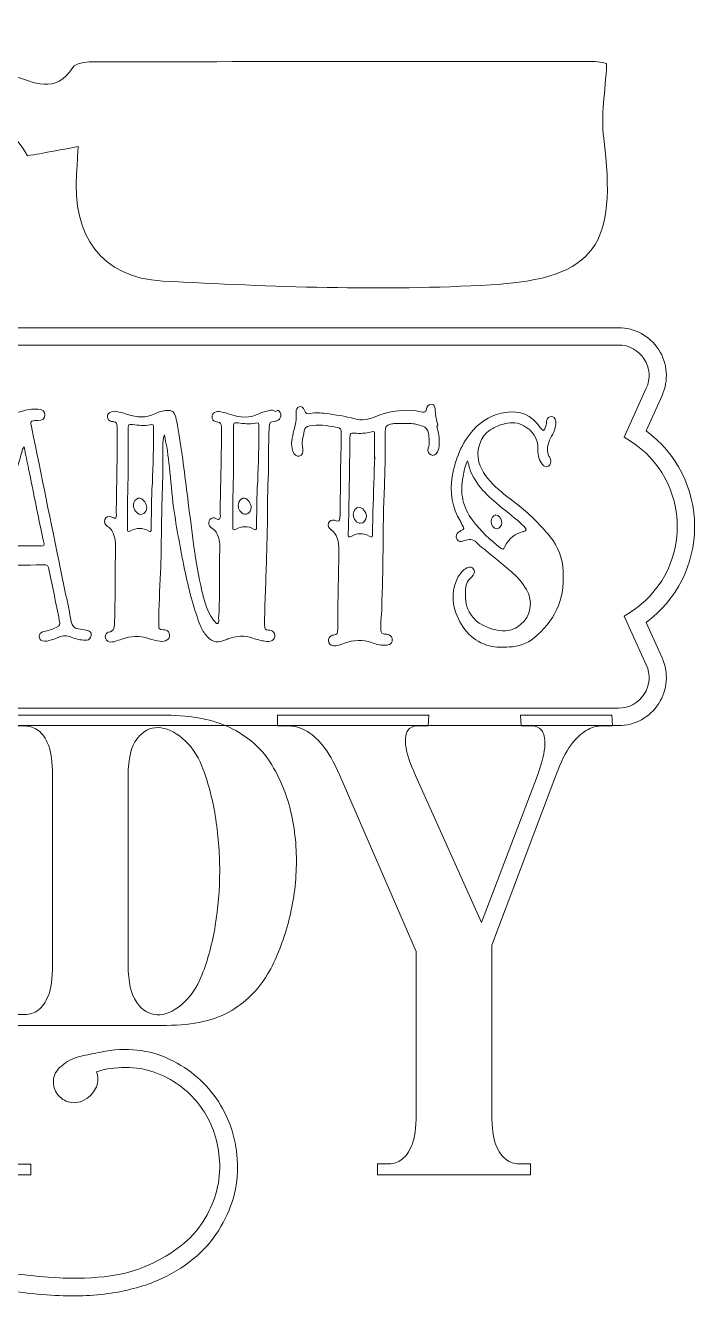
# Model space of a CAD drawing. Header units: inches. Extents: x 114 to 966, y -874 to -206.
# Drawn here: x 614 to 966, y -874 to -206 of the extents above; entities that cross this region are included whole.
import ezdxf

# ---------------------------------------------------------------- set-up
doc = ezdxf.new("R2010")
doc.units = ezdxf.units.IN
doc.header["$MEASUREMENT"] = 0
doc.layers.add('Layer 1', color=7, linetype='Continuous')

# ---------------------------------------------------------------- blocks, each defined once
blk = doc.blocks.new('block 4')
at = {"layer": 'Layer 1', "lineweight": 0}
for points, knots in [([(830.4, -416.81), (831.35, -419.8), (831.82, -422.96), (831.66, -426.13), (831.66, -427.54), (831.35, -428.94), (830.72, -430.17), (829.93, -431.76), (828.68, -432.29), (827.43, -431.76), (826.17, -431.23), (825.39, -429.82), (825.86, -428.24), (826.8, -425.6), (826.33, -422.96), (826.02, -420.32), (825.7, -418.39), (824.76, -417.16), (823.04, -416.63), (820.85, -415.93), (818.65, -415.22), (816.3, -415.22), (813.8, -415.22), (811.29, -415.22), (808.78, -415.22), (807.84, -415.22), (806.9, -415.4), (806.12, -415.57), (803.61, -416.28), (803.3, -416.81), (803.3, -419.62), (803.3, -423.31), (803.3, -427.01), (803.3, -430.7), (803.3, -441.61), (802.67, -452.52), (802.36, -463.42), (802.36, -464.3), (802.36, -465.18), (802.36, -466.06), (802.2, -478.55), (802.2, -491.04), (801.73, -503.53), (801.58, -508.63), (801.58, -513.91), (801.1, -519.01), (800.95, -520.59), (801.1, -522.18), (801.1, -523.76), (801.1, -525.17), (801.73, -525.87), (802.99, -525.87), (803.77, -525.87), (804.55, -525.87), (805.34, -526.22), (806.43, -526.75), (807.06, -527.63), (807.06, -528.86), (807.06, -530.09), (806.43, -530.8), (805.49, -531.32), (804.71, -531.67), (803.77, -531.67), (802.83, -531.67), (800.48, -531.67), (798.28, -530.97), (796.09, -530.27), (791.39, -528.51), (786.69, -528.86), (781.99, -530.62), (780.74, -531.15), (779.33, -531.5), (777.92, -531.85), (777.29, -532.03), (776.51, -532.03), (775.88, -531.85), (774.47, -531.67), (773.69, -530.62), (773.53, -529.39), (773.37, -528.16), (774, -527.1), (775.25, -526.57), (775.57, -526.4), (775.88, -526.4), (776.19, -526.4), (778.39, -525.69), (778.39, -525.69), (778.39, -522.88), (778.39, -517.43), (778.39, -511.97), (778.54, -506.52), (778.7, -498.25), (778.86, -489.98), (779.01, -481.72), (779.01, -479.61), (778.86, -477.49), (778.07, -475.38), (777.45, -473.62), (776.66, -472.04), (774.94, -470.99), (773.37, -470.11), (773.06, -468.87), (773.53, -467.64), (774, -466.24), (775.1, -465.71), (776.66, -466.06), (776.98, -466.06), (777.29, -466.24), (777.6, -466.41), (778.86, -466.94), (779.33, -466.24), (779.48, -465.01), (779.64, -463.95), (779.64, -462.89), (779.64, -461.84), (779.64, -457.44), (779.8, -453.04), (779.8, -448.65), (779.64, -439.5), (780.27, -430.35), (780.27, -421.2), (780.27, -417.68), (780.27, -417.68), (777.29, -417.16), (772.75, -416.28), (768.2, -415.57), (763.5, -416.45), (761.93, -416.81), (761.15, -417.51), (760.84, -419.09), (760.21, -422.26), (759.27, -425.25), (760.05, -428.59), (760.52, -430.53), (759.58, -431.93), (758.17, -432.29), (756.92, -432.64), (755.51, -431.76), (754.88, -430), (754.26, -428.06), (753.95, -426.13), (754.26, -424.19), (754.57, -422.43), (754.88, -420.68), (755.35, -418.92), (756.14, -415.93), (756.76, -412.94), (756.61, -409.77), (756.45, -407.83), (757.08, -406.78), (758.17, -406.43), (759.27, -406.08), (760.37, -406.6), (760.99, -408.36), (761.62, -410.12), (762.56, -410.3), (763.97, -409.94), (766.64, -409.42), (769.3, -409.59), (771.96, -409.94), (777.13, -410.65), (782.3, -411.35), (787.32, -412.76), (790.92, -413.82), (794.53, -413.11), (797.97, -411.7), (806.12, -408.36), (814.27, -407.31), (822.73, -409.24), (823.82, -409.42), (824.61, -409.24), (824.92, -407.83), (824.92, -407.48), (825.08, -407.13), (825.23, -406.78), (825.86, -405.55), (826.64, -404.84), (827.9, -405.2), (828.99, -405.37), (829.46, -406.25), (829.62, -407.48), (829.62, -407.83), (829.62, -408.19), (829.62, -408.54), (829.62, -411.18), (830.25, -413.64), (831.03, -416.1), (831.03, -416.1), (830.4, -416.81), (830.4, -416.81)], [0, 0, 0, 0, 1, 1, 1, 2, 2, 2, 3, 3, 3, 4, 4, 4, 5, 5, 5, 6, 6, 6, 7, 7, 7, 8, 8, 8, 9, 9, 9, 10, 10, 10, 11, 11, 11, 12, 12, 12, 13, 13, 13, 14, 14, 14, 15, 15, 15, 16, 16, 16, 17, 17, 17, 18, 18, 18, 19, 19, 19, 20, 20, 20, 21, 21, 21, 22, 22, 22, 23, 23, 23, 24, 24, 24, 25, 25, 25, 26, 26, 26, 27, 27, 27, 28, 28, 28, 29, 29, 29, 30, 30, 30, 31, 31, 31, 32, 32, 32, 33, 33, 33, 34, 34, 34, 35, 35, 35, 36, 36, 36, 37, 37, 37, 38, 38, 38, 39, 39, 39, 40, 40, 40, 41, 41, 41, 42, 42, 42, 43, 43, 43, 44, 44, 44, 45, 45, 45, 46, 46, 46, 47, 47, 47, 48, 48, 48, 49, 49, 49, 50, 50, 50, 51, 51, 51, 52, 52, 52, 53, 53, 53, 54, 54, 54, 55, 55, 55, 56, 56, 56, 57, 57, 57, 58, 58, 58, 59, 59, 59, 60, 60, 60, 61, 61, 61, 62, 62, 62, 63, 63, 63, 63]), ([(648.66, -524.82), (649.13, -525.69), (649.13, -526.57), (648.66, -527.45), (648.03, -528.69), (647.09, -529.21), (645.84, -529.04), (643.33, -528.86), (640.82, -528.51), (638.47, -527.45), (636.28, -526.4), (634.08, -526.4), (631.89, -527.45), (630.33, -528.16), (628.6, -528.86), (626.88, -529.21), (626.09, -529.39), (625.31, -529.56), (624.53, -529.56), (622.8, -529.56), (621.86, -528.69), (621.71, -527.28), (621.55, -525.87), (622.33, -524.64), (624.06, -524.46), (626.41, -524.11), (628.45, -523.23), (630.48, -522.35), (632.67, -521.3), (632.67, -521.12), (632.21, -518.48), (630.48, -509.86), (628.76, -501.24), (626.88, -492.62), (626.25, -489.46), (626.25, -489.46), (623.43, -489.46), (614.81, -489.63), (606.2, -489.46), (597.58, -489.98), (595.38, -490.16), (595.23, -490.34), (594.6, -492.62), (592.1, -501.42), (589.59, -510.21), (587.08, -519.01), (586.77, -519.89), (586.61, -520.77), (586.45, -521.65), (585.98, -523.41), (586.14, -523.58), (587.71, -523.94), (588.34, -524.11), (589.12, -524.29), (589.75, -524.64), (590.84, -525.17), (591.63, -526.22), (591.47, -527.63), (591.31, -529.04), (590.53, -529.92), (589.28, -530.09), (588.18, -530.27), (587.08, -530.09), (585.98, -529.74), (584.26, -529.21), (582.38, -528.86), (580.66, -528.16), (577.68, -526.92), (574.86, -527.1), (572.04, -528.33), (569.38, -529.39), (566.56, -530.09), (563.74, -530.44), (562.01, -530.62), (560.29, -530.27), (558.56, -529.92), (557.31, -529.74), (556.53, -528.51), (556.53, -527.28), (556.53, -526.05), (557.31, -524.99), (558.72, -524.82), (559.82, -524.64), (560.92, -524.64), (562.01, -524.64), (563.11, -524.64), (563.89, -524.11), (564.21, -522.88), (564.36, -522.53), (564.52, -522.18), (564.68, -521.82), (568.59, -508.63), (572.04, -495.26), (575.8, -482.07), (576.9, -478.02), (575.96, -474.68), (574.23, -471.34), (574.08, -470.99), (573.76, -470.63), (573.61, -470.28), (572.98, -468.87), (573.14, -467.64), (574.08, -466.76), (574.86, -465.88), (575.96, -465.88), (577.05, -466.76), (577.37, -467.12), (577.68, -467.47), (577.99, -467.82), (578.31, -468.17), (578.46, -468.7), (578.78, -469.23), (579.87, -468), (580.03, -466.94), (580.34, -465.88), (584.89, -449.52), (589.43, -433.17), (593.97, -416.81), (594.91, -413.46), (594.91, -413.46), (591.78, -413.29), (590.84, -413.29), (589.9, -413.29), (589.12, -413.11), (587.86, -412.76), (587.08, -411.53), (587.08, -410.3), (587.08, -409.07), (587.86, -408.01), (589.28, -407.83), (591.94, -407.66), (594.6, -407.66), (597.26, -408.19), (598.36, -408.36), (599.46, -408.54), (600.56, -408.89), (604.47, -410.47), (608.39, -410.12), (612.31, -408.89), (615.13, -408.01), (617.95, -407.48), (620.92, -407.66), (623.27, -407.83), (624.68, -408.89), (624.68, -410.65), (624.68, -412.58), (623.43, -413.64), (620.92, -413.64), (616.54, -413.64), (617.01, -413.99), (617.79, -417.86), (622.8, -442.49), (627.82, -467.12), (632.83, -491.74), (634.71, -500.89), (636.75, -510.04), (638.47, -519.19), (638.94, -521.65), (640.2, -522.7), (642.08, -523.06), (643.49, -523.41), (644.9, -523.58), (646.31, -523.76), (647.4, -523.94), (648.34, -524.29), (648.97, -525.34), (648.97, -525.34), (648.66, -524.82), (648.66, -524.82)], [0, 0, 0, 0, 1, 1, 1, 2, 2, 2, 3, 3, 3, 4, 4, 4, 5, 5, 5, 6, 6, 6, 7, 7, 7, 8, 8, 8, 9, 9, 9, 10, 10, 10, 11, 11, 11, 12, 12, 12, 13, 13, 13, 14, 14, 14, 15, 15, 15, 16, 16, 16, 17, 17, 17, 18, 18, 18, 19, 19, 19, 20, 20, 20, 21, 21, 21, 22, 22, 22, 23, 23, 23, 24, 24, 24, 25, 25, 25, 26, 26, 26, 27, 27, 27, 28, 28, 28, 29, 29, 29, 30, 30, 30, 31, 31, 31, 32, 32, 32, 33, 33, 33, 34, 34, 34, 35, 35, 35, 36, 36, 36, 37, 37, 37, 38, 38, 38, 39, 39, 39, 40, 40, 40, 41, 41, 41, 42, 42, 42, 43, 43, 43, 44, 44, 44, 45, 45, 45, 46, 46, 46, 47, 47, 47, 48, 48, 48, 49, 49, 49, 50, 50, 50, 51, 51, 51, 52, 52, 52, 53, 53, 53, 54, 54, 54, 55, 55, 55, 56, 56, 56, 56]), ([(746.89, -408.19), (747.99, -408.89), (748.62, -409.94), (748.46, -411.35), (748.3, -412.76), (747.52, -413.46), (746.42, -413.82), (746.11, -413.99), (745.8, -413.99), (745.48, -413.99), (742.51, -414.34), (742.51, -414.52), (742.35, -417.68), (741.88, -426.48), (742.35, -435.28), (741.88, -444.07), (741.41, -453.22), (741.57, -462.37), (741.41, -471.51), (741.1, -482.95), (740.78, -494.38), (740.31, -505.82), (740.16, -510.92), (740, -516.02), (740, -521.12), (740, -523.23), (740.16, -523.41), (742.04, -523.76), (742.51, -523.76), (742.98, -523.76), (743.45, -523.94), (744.54, -524.29), (745.17, -525.17), (745.33, -526.4), (745.48, -527.63), (745.01, -528.69), (743.92, -529.21), (742.82, -529.74), (741.57, -529.74), (740.31, -529.56), (738.12, -529.21), (735.93, -528.69), (733.89, -527.98), (729.5, -526.4), (725.12, -526.75), (720.73, -528.33), (719.94, -528.69), (719.16, -528.86), (718.38, -529.21), (714.62, -530.8), (711.64, -529.39), (709.13, -526.22), (707.88, -524.64), (706.78, -522.88), (706, -520.77), (702.55, -511.45), (700.05, -501.77), (698.01, -491.92), (695.82, -481.19), (693.78, -470.28), (692.21, -459.38), (691.27, -452.34), (690.8, -445.13), (690.02, -438.09), (689.39, -432.46), (688.61, -426.83), (687.36, -421.2), (686.73, -423.14), (686.57, -425.07), (686.57, -427.01), (686.89, -441.78), (685.95, -456.56), (685.79, -471.34), (685.79, -478.73), (685.63, -486.11), (685.32, -493.5), (685.01, -502.47), (684.38, -511.45), (684.38, -520.42), (684.38, -523.23), (684.38, -523.23), (686.89, -523.58), (687.36, -523.58), (687.83, -523.58), (688.29, -523.76), (689.23, -524.11), (689.86, -524.99), (690.02, -526.22), (690.17, -527.45), (689.7, -528.33), (688.76, -528.86), (687.67, -529.56), (686.42, -529.74), (685.16, -529.56), (683.12, -529.21), (681.09, -528.86), (679.05, -528.16), (674.35, -526.4), (669.65, -526.75), (664.95, -528.51), (663.85, -528.86), (662.76, -529.21), (661.66, -529.56), (660.56, -529.92), (659.47, -530.09), (658.37, -529.92), (657.27, -529.56), (656.49, -528.69), (656.33, -527.28), (656.33, -526.05), (656.96, -524.99), (657.9, -524.82), (661.35, -524.46), (661.03, -521.82), (661.19, -519.01), (661.66, -507.22), (661.5, -495.26), (661.66, -483.3), (661.66, -480.31), (662.13, -477.32), (661.03, -474.33), (660.25, -472.22), (659.47, -470.28), (657.43, -469.23), (656.02, -468.35), (655.71, -466.94), (656.18, -465.71), (656.65, -464.3), (657.9, -463.77), (659.47, -464.3), (659.94, -464.48), (660.41, -464.65), (660.88, -464.83), (661.19, -465.01), (661.5, -465.18), (661.82, -464.83), (662.29, -464.13), (662.13, -463.25), (662.13, -462.37), (662.13, -447.94), (662.76, -433.52), (662.6, -419.09), (662.6, -418.39), (662.6, -417.68), (662.6, -416.98), (662.44, -414.87), (662.29, -414.69), (660.41, -414.17), (660.09, -414.17), (659.78, -414.17), (659.47, -414.17), (658.37, -413.82), (657.59, -413.11), (657.43, -411.7), (657.43, -410.47), (658.21, -409.42), (659.62, -409.07), (660.72, -408.71), (661.82, -408.71), (662.91, -409.07), (664.64, -409.42), (666.36, -409.94), (668.08, -410.47), (672.94, -412.06), (677.64, -412.41), (682.34, -410.12), (684.38, -409.07), (686.57, -408.54), (688.76, -408.36), (691.43, -408.19), (692.52, -409.07), (693.31, -411.88), (694.09, -414.69), (694.41, -417.68), (694.88, -420.5), (697.07, -432.46), (698.32, -444.6), (699.89, -456.74), (701.93, -472.22), (703.49, -487.87), (707.1, -503.18), (708.19, -507.75), (709.45, -512.32), (711.8, -516.37), (712.27, -517.07), (712.74, -517.78), (713.21, -518.48), (713.83, -519.19), (714.3, -520.59), (715.4, -520.24), (716.34, -519.89), (715.87, -518.48), (715.87, -517.6), (716.5, -507.05), (716.18, -496.49), (716.34, -485.94), (716.34, -484.53), (716.34, -483.12), (716.5, -481.72), (716.81, -478.9), (716.18, -476.26), (715.24, -473.62), (714.62, -472.22), (713.83, -470.99), (712.42, -470.28), (712.11, -470.11), (711.95, -469.93), (711.8, -469.76), (710.7, -468.87), (710.39, -467.64), (710.86, -466.41), (711.33, -465.18), (712.42, -464.65), (713.68, -464.83), (714.62, -465.01), (715.56, -466.24), (716.34, -465.36), (717.12, -464.48), (716.65, -463.07), (716.65, -461.84), (716.81, -447.77), (717.44, -433.69), (717.28, -419.62), (717.28, -418.74), (717.28, -417.86), (717.28, -416.98), (717.28, -415.4), (716.81, -414.52), (715.4, -414.52), (714.93, -414.52), (714.46, -414.34), (713.99, -414.17), (713.05, -413.82), (712.42, -412.94), (712.42, -411.7), (712.42, -410.65), (712.89, -409.94), (713.68, -409.42), (714.77, -408.89), (715.87, -408.89), (716.97, -409.07), (718.69, -409.42), (720.41, -409.94), (722.14, -410.47), (727.15, -412.23), (732.16, -412.58), (737.02, -410.12), (738.75, -409.24), (740.63, -408.71), (742.51, -408.36), (743.6, -408.19), (744.7, -408.19), (745.8, -408.89), (745.8, -408.89), (746.89, -408.19), (746.89, -408.19)], [0, 0, 0, 0, 1, 1, 1, 2, 2, 2, 3, 3, 3, 4, 4, 4, 5, 5, 5, 6, 6, 6, 7, 7, 7, 8, 8, 8, 9, 9, 9, 10, 10, 10, 11, 11, 11, 12, 12, 12, 13, 13, 13, 14, 14, 14, 15, 15, 15, 16, 16, 16, 17, 17, 17, 18, 18, 18, 19, 19, 19, 20, 20, 20, 21, 21, 21, 22, 22, 22, 23, 23, 23, 24, 24, 24, 25, 25, 25, 26, 26, 26, 27, 27, 27, 28, 28, 28, 29, 29, 29, 30, 30, 30, 31, 31, 31, 32, 32, 32, 33, 33, 33, 34, 34, 34, 35, 35, 35, 36, 36, 36, 37, 37, 37, 38, 38, 38, 39, 39, 39, 40, 40, 40, 41, 41, 41, 42, 42, 42, 43, 43, 43, 44, 44, 44, 45, 45, 45, 46, 46, 46, 47, 47, 47, 48, 48, 48, 49, 49, 49, 50, 50, 50, 51, 51, 51, 52, 52, 52, 53, 53, 53, 54, 54, 54, 55, 55, 55, 56, 56, 56, 57, 57, 57, 58, 58, 58, 59, 59, 59, 60, 60, 60, 61, 61, 61, 62, 62, 62, 63, 63, 63, 64, 64, 64, 65, 65, 65, 66, 66, 66, 67, 67, 67, 68, 68, 68, 69, 69, 69, 70, 70, 70, 71, 71, 71, 72, 72, 72, 73, 73, 73, 74, 74, 74, 75, 75, 75, 76, 76, 76, 77, 77, 77, 78, 78, 78, 79, 79, 79, 80, 80, 80, 81, 81, 81, 82, 82, 82, 83, 83, 83, 84, 84, 84, 85, 85, 85, 85]), ([(896.68, -493.5), (897.62, -508.28), (891.82, -519.36), (881.48, -527.81), (877.72, -530.97), (873.17, -532.38), (868.47, -532.56), (865.03, -532.73), (861.58, -532.91), (858.13, -532.03), (849.52, -529.74), (843.72, -523.58), (840.43, -514.61), (838.08, -508.46), (838.55, -501.95), (841.52, -495.97), (842.62, -493.86), (844.19, -492.1), (846.22, -491.04), (847.79, -490.16), (849.2, -490.51), (849.83, -491.92), (850.46, -493.15), (850.14, -494.56), (848.73, -495.79), (846.22, -497.72), (845.44, -500.36), (845.44, -503.53), (845.28, -507.93), (845.75, -511.97), (848.26, -515.49), (849.67, -517.6), (851.4, -519.36), (853.43, -520.42), (857.51, -522.7), (861.74, -524.29), (866.44, -524.11), (869.41, -523.94), (872.08, -522.7), (874.43, -520.77), (879.76, -516.72), (881.17, -508.46), (877.56, -502.47), (875.37, -498.78), (872.55, -495.61), (869.41, -492.97), (865.03, -489.11), (860.48, -485.41), (855.94, -481.72), (854.53, -480.66), (853.12, -479.61), (852.02, -478.37), (850.14, -476.26), (848.1, -475.74), (845.75, -476.44), (844.97, -476.62), (844.19, -476.97), (843.4, -477.14), (842.15, -477.32), (841.06, -476.62), (840.74, -475.38), (840.27, -474.15), (840.74, -473.1), (841.68, -472.39), (842.15, -472.04), (842.78, -471.69), (843.25, -471.34), (844.97, -470.46), (844.97, -470.46), (843.87, -468.7), (843.56, -468), (843.09, -467.29), (842.78, -466.59), (838.55, -459.38), (837.14, -451.46), (838.55, -443.02), (840.12, -433.69), (843.56, -425.43), (849.52, -418.74), (854.22, -413.46), (860.01, -410.3), (866.59, -409.42), (873.8, -408.36), (880.23, -410.47), (884.77, -417.33), (885.24, -417.86), (885.55, -418.57), (886.49, -418.92), (887.43, -417.68), (887.9, -416.45), (888.06, -415.05), (888.06, -414.52), (888.06, -413.99), (888.22, -413.46), (888.53, -412.23), (889.31, -411.53), (890.57, -411.53), (891.66, -411.53), (892.6, -412.41), (892.92, -413.82), (893.07, -415.05), (892.92, -416.28), (892.6, -417.51), (892.13, -419.09), (891.51, -420.5), (890.72, -421.91), (889.94, -423.31), (889.31, -424.72), (888.84, -426.31), (888.37, -428.42), (888.37, -430.35), (889.31, -432.29), (889.63, -432.81), (889.94, -433.34), (890.1, -433.87), (890.57, -435.45), (890.1, -436.86), (889, -437.56), (887.9, -438.27), (886.8, -437.92), (886.02, -436.86), (884.14, -434.75), (883.36, -432.11), (883.51, -429.12), (883.83, -422.79), (880.54, -418.92), (876.15, -416.45), (873.17, -414.69), (869.73, -414.52), (866.44, -415.22), (863.62, -415.93), (860.95, -416.98), (858.45, -418.57), (853.43, -421.73), (850.77, -429.3), (852.49, -435.45), (854.06, -440.91), (857.35, -444.78), (861.11, -448.29), (865.03, -451.99), (869.41, -455.15), (873.64, -458.5), (879.6, -463.25), (885.08, -468.7), (889.94, -474.68), (894.17, -479.78), (896.36, -485.94), (896.83, -492.97), (896.83, -492.97), (896.68, -493.5), (896.68, -493.5)], [0, 0, 0, 0, 1, 1, 1, 2, 2, 2, 3, 3, 3, 4, 4, 4, 5, 5, 5, 6, 6, 6, 7, 7, 7, 8, 8, 8, 9, 9, 9, 10, 10, 10, 11, 11, 11, 12, 12, 12, 13, 13, 13, 14, 14, 14, 15, 15, 15, 16, 16, 16, 17, 17, 17, 18, 18, 18, 19, 19, 19, 20, 20, 20, 21, 21, 21, 22, 22, 22, 23, 23, 23, 24, 24, 24, 25, 25, 25, 26, 26, 26, 27, 27, 27, 28, 28, 28, 29, 29, 29, 30, 30, 30, 31, 31, 31, 32, 32, 32, 33, 33, 33, 34, 34, 34, 35, 35, 35, 36, 36, 36, 37, 37, 37, 38, 38, 38, 39, 39, 39, 40, 40, 40, 41, 41, 41, 42, 42, 42, 43, 43, 43, 44, 44, 44, 45, 45, 45, 46, 46, 46, 47, 47, 47, 48, 48, 48, 49, 49, 49, 50, 50, 50, 50]), ([(681.09, -446.71), (681.4, -437.04), (681.71, -427.36), (681.71, -417.68), (681.71, -415.75), (681.56, -415.57), (679.83, -415.93), (676.7, -416.63), (673.72, -416.1), (670.75, -415.75), (670.43, -415.75), (670.12, -415.75), (669.81, -415.75), (668.87, -415.57), (668.4, -416.1), (668.4, -417.16), (668.4, -417.68), (668.4, -418.21), (668.4, -418.74), (668.4, -432.46), (668.4, -446.18), (667.93, -458.85), (667.93, -463.25), (667.93, -466.76), (667.93, -470.28), (667.93, -471.87), (668.24, -472.22), (669.34, -471.69), (672.63, -469.93), (675.92, -469.76), (679.21, -471.69), (679.99, -472.22), (680.46, -471.87), (680.46, -470.81), (680.46, -469.93), (680.46, -469.05), (680.46, -468.17), (680.62, -461.31), (680.62, -454.45), (680.93, -447.59), (680.93, -447.59), (681.09, -446.71), (681.09, -446.71)], [0, 0, 0, 0, 1, 1, 1, 2, 2, 2, 3, 3, 3, 4, 4, 4, 5, 5, 5, 6, 6, 6, 7, 7, 7, 8, 8, 8, 9, 9, 9, 10, 10, 10, 11, 11, 11, 12, 12, 12, 13, 13, 13, 14, 14, 14, 14]), ([(736.4, -445.83), (736.71, -436.16), (737.02, -426.48), (737.02, -416.81), (737.02, -414.87), (736.87, -414.69), (735.14, -415.05), (732.01, -415.75), (729.03, -415.22), (726.06, -414.87), (725.74, -414.87), (725.43, -414.87), (725.12, -414.87), (724.18, -414.69), (723.71, -415.22), (723.71, -416.28), (723.71, -416.81), (723.71, -417.33), (723.71, -417.86), (723.71, -431.58), (723.71, -445.3), (723.23, -457.97), (723.23, -462.37), (723.23, -465.88), (723.23, -469.4), (723.23, -470.99), (723.55, -471.34), (724.65, -470.81), (727.94, -469.05), (731.22, -468.87), (734.52, -470.81), (735.3, -471.34), (735.77, -470.99), (735.77, -469.93), (735.77, -469.05), (735.77, -468.17), (735.77, -467.29), (735.93, -460.43), (735.93, -453.57), (736.24, -446.71), (736.24, -446.71), (736.4, -445.83), (736.4, -445.83)], [0, 0, 0, 0, 1, 1, 1, 2, 2, 2, 3, 3, 3, 4, 4, 4, 5, 5, 5, 6, 6, 6, 7, 7, 7, 8, 8, 8, 9, 9, 9, 10, 10, 10, 11, 11, 11, 12, 12, 12, 13, 13, 13, 14, 14, 14, 14]), ([(797.66, -433.52), (797.66, -428.59), (797.66, -424.9), (797.66, -421.2), (797.66, -419.44), (797.66, -419.27), (796.09, -419.62), (793.12, -420.5), (790.14, -420.5), (787, -420.32), (784.81, -420.15), (784.81, -420.15), (784.81, -422.79), (784.65, -433.34), (784.5, -443.9), (784.34, -454.45), (784.18, -460.61), (784.18, -466.76), (783.87, -472.92), (783.71, -475.03), (784.03, -475.21), (785.75, -474.33), (788.73, -472.75), (791.7, -472.57), (794.84, -474.33), (796.56, -475.21), (796.72, -475.03), (796.72, -472.75), (796.72, -469.05), (796.72, -465.36), (796.87, -461.66), (797.19, -451.64), (797.5, -441.61), (797.81, -432.81), (797.81, -432.81), (797.66, -433.52), (797.66, -433.52)], [0, 0, 0, 0, 1, 1, 1, 2, 2, 2, 3, 3, 3, 4, 4, 4, 5, 5, 5, 6, 6, 6, 7, 7, 7, 8, 8, 8, 9, 9, 9, 10, 10, 10, 11, 11, 11, 12, 12, 12, 12]), ([(622.49, -479.61), (624.21, -479.61), (624.37, -479.25), (624.06, -477.49), (623.9, -476.97), (623.74, -476.44), (623.59, -475.91), (621.08, -463.6), (618.57, -451.28), (616.07, -438.97), (615.28, -435.28), (614.5, -431.58), (613.72, -427.54), (612.78, -428.24), (612.78, -429.12), (612.62, -429.82), (609.33, -441.08), (606.04, -452.34), (602.75, -463.6), (601.5, -468), (600.24, -472.39), (598.99, -476.97), (598.36, -479.08), (598.52, -479.43), (600.4, -479.43), (607.76, -479.43), (615.13, -479.43), (622.49, -479.43), (622.49, -479.43), (622.49, -479.61), (622.49, -479.61)], [0, 0, 0, 0, 1, 1, 1, 2, 2, 2, 3, 3, 3, 4, 4, 4, 5, 5, 5, 6, 6, 6, 7, 7, 7, 8, 8, 8, 9, 9, 9, 10, 10, 10, 10]), ([(875.68, -472.04), (876.31, -471.87), (877.09, -471.87), (877.4, -470.81), (876.62, -469.58), (875.52, -468.7), (874.43, -467.64), (870.35, -463.77), (865.81, -460.61), (861.58, -456.91), (854.84, -451.28), (848.73, -445.13), (846.54, -434.75), (844.97, -437.74), (844.66, -440.38), (844.19, -443.02), (842.31, -451.64), (844.19, -459.38), (849.2, -466.06), (853.28, -471.69), (858.45, -476.26), (863.77, -480.49), (865.18, -481.54), (865.34, -481.54), (866.12, -479.78), (868.32, -475.38), (871.76, -473.1), (875.84, -471.87), (875.84, -471.87), (875.68, -472.04), (875.68, -472.04)], [0, 0, 0, 0, 1, 1, 1, 2, 2, 2, 3, 3, 3, 4, 4, 4, 5, 5, 5, 6, 6, 6, 7, 7, 7, 8, 8, 8, 9, 9, 9, 10, 10, 10, 10]), ([(674.98, -454.63), (676.54, -454.98), (678.11, -457.44), (678.11, -459.38), (678.11, -460.78), (677.48, -461.84), (676.54, -462.54), (675.45, -463.25), (674.35, -463.07), (673.25, -462.37), (671.53, -461.13), (670.75, -458.85), (671.37, -456.74), (671.84, -455.15), (673.25, -454.1), (674.51, -454.45), (674.51, -454.45), (674.98, -454.63), (674.98, -454.63)], [0, 0, 0, 0, 1, 1, 1, 2, 2, 2, 3, 3, 3, 4, 4, 4, 5, 5, 5, 6, 6, 6, 6]), ([(732.95, -459.38), (732.95, -460.78), (732.32, -461.84), (731.22, -462.54), (730.13, -463.25), (729.03, -462.89), (728.09, -462.19), (726.37, -460.96), (725.74, -458.67), (726.53, -456.56), (727, -455.15), (728.25, -454.27), (729.5, -454.45), (731.22, -454.8), (732.95, -457.27), (732.95, -459.38)], [0, 0, 0, 0, 1, 1, 1, 2, 2, 2, 3, 3, 3, 4, 4, 4, 5, 5, 5, 5]), ([(793.43, -463.95), (793.43, -466.06), (792.02, -467.64), (790.29, -467.64), (788.41, -467.64), (786.53, -465.36), (786.53, -463.07), (786.53, -460.96), (787.94, -459.2), (789.51, -459.2), (791.39, -459.2), (793.43, -461.66), (793.43, -463.95)], [0, 0, 0, 0, 1, 1, 1, 2, 2, 2, 3, 3, 3, 4, 4, 4, 4]), ([(861.27, -463.25), (862.83, -463.25), (864.56, -465.18), (864.56, -467.12), (864.56, -468.87), (863.3, -470.46), (861.89, -470.46), (860.33, -470.46), (858.92, -468.7), (858.92, -466.76), (858.92, -465.01), (860.01, -463.42), (861.42, -463.42), (861.42, -463.42), (861.27, -463.25), (861.27, -463.25)], [0, 0, 0, 0, 1, 1, 1, 2, 2, 2, 3, 3, 3, 4, 4, 4, 5, 5, 5, 5])]:
    blk.add_open_spline(points, degree=3, knots=knots, dxfattribs=at)
blk = doc.blocks.new('block 5')
at = {"layer": 'Layer 1', "lineweight": 0}
for points, knots in [([(654, -745.29), (667.35, -742.62), (679.42, -743.9), (690.21, -749.13), (701, -754.36), (709.52, -761.76), (715.75, -771.33), (721.98, -780.9), (725.31, -791.74), (725.76, -803.87), (726.2, -816), (722.87, -827.74), (715.75, -839.09), (712.41, -844.43), (708.01, -849.38), (702.56, -853.94), (697.11, -858.5), (690.66, -862.34), (683.2, -865.46), (675.74, -868.57), (667.23, -870.8), (657.67, -872.13), (648.1, -873.47), (637.42, -873.69), (625.62, -872.8), (612.05, -871.74), (598.8, -869.74), (585.9, -866.83), (572.99, -863.91), (560.53, -860.39), (548.52, -856.28), (536.5, -852.16), (525.09, -847.65), (514.3, -842.76), (503.5, -837.86), (493.66, -833.08), (484.76, -828.41), (482.09, -827.07), (479.47, -825.68), (476.92, -824.23), (474.35, -822.78), (471.85, -821.51), (469.4, -820.39), (462.5, -832.63), (453.94, -842.31), (443.7, -849.43), (437.03, -854.55), (429.91, -858.39), (422.34, -860.95), (414.78, -863.51), (407.43, -865.01), (400.31, -865.46), (389.85, -865.9), (380.9, -864.17), (373.44, -860.28), (365.99, -856.39), (360.37, -851.44), (356.58, -845.43), (352.8, -839.42), (350.91, -832.91), (350.91, -825.9), (350.91, -818.89), (352.97, -812.49), (357.08, -806.71), (361.2, -800.92), (367.43, -796.31), (375.77, -792.86), (384.12, -789.41), (394.86, -788.13), (407.99, -789.02), (417.78, -789.89), (427.29, -791.97), (436.53, -795.26), (445.76, -798.55), (455.27, -802.48), (465.07, -807.08), (466.4, -803.58), (467.85, -799.53), (469.4, -794.92), (470.96, -790.32), (472.46, -785.51), (473.91, -780.51), (475.36, -775.5), (476.75, -770.55), (478.08, -765.65), (479.42, -760.76), (480.53, -756.42), (481.42, -752.63), (481.42, -752.63), (517.14, -591.41), (517.14, -591.41), (517.8, -587.85), (517.75, -584.96), (516.97, -582.73), (516.19, -580.51), (514.85, -578.73), (512.97, -577.39), (511.07, -576.05), (508.85, -575.17), (506.29, -574.72), (503.73, -574.28), (501, -574.05), (498.11, -574.05), (498.11, -574.05), (498.11, -568.71), (498.11, -568.71), (498.11, -568.71), (557.19, -568.71), (557.19, -568.71), (557.19, -568.71), (592.58, -778.33), (592.58, -778.33), (593.69, -785.46), (595.25, -790.77), (597.25, -794.27), (599.25, -797.78), (601.42, -800.29), (603.76, -801.83), (606.1, -803.36), (608.48, -804.13), (610.94, -804.13), (613.38, -804.13), (615.49, -804.13), (617.28, -804.13), (617.28, -804.13), (617.28, -809.71), (617.28, -809.71), (617.28, -809.71), (537.5, -809.71), (537.5, -809.71), (537.5, -809.71), (537.83, -804.04), (537.83, -804.04), (539.61, -804.04), (541.61, -804.04), (543.84, -804.04), (546.06, -804.04), (548.07, -803.26), (549.85, -801.7), (551.63, -800.15), (552.85, -797.59), (553.52, -794.02), (554.19, -790.47), (553.97, -785.13), (552.85, -778), (552.85, -778), (550.52, -763.32), (550.52, -763.32), (540.72, -758.87), (531.04, -755.75), (521.48, -753.97), (511.91, -752.19), (501.78, -751.63), (491.1, -752.3), (488.65, -762.31), (486.15, -772.33), (483.59, -782.34), (481.03, -792.36), (477.63, -802.04), (473.41, -811.38), (476.08, -812.72), (478.69, -814.12), (481.25, -815.58), (483.81, -817.03), (486.54, -818.43), (489.43, -819.78), (498.11, -824.48), (507.68, -829.24), (518.14, -834.06), (528.6, -838.87), (539.67, -843.3), (551.35, -847.33), (563.04, -851.36), (575.16, -854.83), (587.74, -857.74), (600.31, -860.65), (613.16, -862.56), (626.29, -863.45), (648.1, -865.23), (665.62, -863.17), (678.86, -857.26), (692.1, -851.34), (701.73, -843.7), (707.74, -834.32), (713.74, -824.72), (716.63, -814.79), (716.42, -804.52), (716.19, -794.26), (713.52, -785.05), (708.4, -776.9), (703.28, -768.76), (696.22, -762.46), (687.21, -757.99), (678.2, -753.53), (668.01, -752.3), (656.67, -754.3), (655.55, -754.53), (654.66, -754.75), (654, -754.97), (653.33, -755.2), (652.55, -755.42), (651.66, -755.64), (652.77, -758.31), (652.77, -760.93), (651.66, -763.48), (650.54, -766.04), (648.87, -768.1), (646.65, -769.66), (643.53, -771.66), (640.59, -772.33), (637.81, -771.66), (635.02, -770.99), (632.85, -769.6), (631.3, -767.49), (629.74, -765.38), (629.01, -762.93), (629.13, -760.14), (629.24, -757.36), (630.63, -754.86), (633.3, -752.63), (635.97, -750.19), (639.19, -748.52), (642.98, -747.63), (646.76, -746.74), (650.43, -745.96), (654, -745.29)], [0, 0, 0, 0, 1, 1, 1, 2, 2, 2, 3, 3, 3, 4, 4, 4, 5, 5, 5, 6, 6, 6, 7, 7, 7, 8, 8, 8, 9, 9, 9, 10, 10, 10, 11, 11, 11, 12, 12, 12, 13, 13, 13, 14, 14, 14, 15, 15, 15, 16, 16, 16, 17, 17, 17, 18, 18, 18, 19, 19, 19, 20, 20, 20, 21, 21, 21, 22, 22, 22, 23, 23, 23, 24, 24, 24, 25, 25, 25, 26, 26, 26, 27, 27, 27, 28, 28, 28, 29, 29, 29, 30, 30, 30, 31, 31, 31, 32, 32, 32, 33, 33, 33, 34, 34, 34, 35, 35, 35, 36, 36, 36, 37, 37, 37, 38, 38, 38, 39, 39, 39, 40, 40, 40, 41, 41, 41, 42, 42, 42, 43, 43, 43, 44, 44, 44, 45, 45, 45, 46, 46, 46, 47, 47, 47, 48, 48, 48, 49, 49, 49, 50, 50, 50, 51, 51, 51, 52, 52, 52, 53, 53, 53, 54, 54, 54, 55, 55, 55, 56, 56, 56, 57, 57, 57, 58, 58, 58, 59, 59, 59, 60, 60, 60, 61, 61, 61, 62, 62, 62, 63, 63, 63, 64, 64, 64, 65, 65, 65, 66, 66, 66, 67, 67, 67, 68, 68, 68, 69, 69, 69, 70, 70, 70, 71, 71, 71, 72, 72, 72, 73, 73, 73, 74, 74, 74, 75, 75, 75, 75]), ([(741.78, -591.41), (747.34, -599.64), (751.3, -608.72), (753.63, -618.61), (755.97, -628.52), (756.97, -638.53), (756.64, -648.65), (756.3, -658.78), (754.85, -668.52), (752.3, -677.86), (749.74, -687.21), (746.46, -695.55), (742.45, -702.9), (737.78, -711.36), (731.21, -718.2), (722.76, -723.43), (714.3, -728.66), (702.84, -731.27), (688.38, -731.27), (688.38, -731.27), (607.93, -731.27), (607.93, -731.27), (607.93, -731.27), (607.93, -725.6), (607.93, -725.6), (609.71, -725.6), (611.82, -725.6), (614.27, -725.6), (616.72, -725.6), (619, -724.82), (621.12, -723.26), (623.23, -721.7), (625.01, -719.15), (626.46, -715.58), (627.9, -712.02), (628.63, -706.68), (628.63, -699.56), (628.63, -699.56), (628.63, -600.09), (628.63, -600.09), (628.63, -592.97), (627.9, -587.63), (626.46, -584.07), (625.01, -580.51), (623.23, -577.95), (621.12, -576.39), (619, -574.83), (616.72, -574.05), (614.27, -574.05), (611.82, -574.05), (609.71, -574.05), (607.93, -574.05), (607.93, -574.05), (607.93, -568.38), (607.93, -568.38), (607.93, -568.38), (688.38, -568.38), (688.38, -568.38), (702.17, -568.6), (713.3, -570.77), (721.76, -574.89), (730.21, -579.01), (736.89, -584.51), (741.78, -591.41)], [0, 0, 0, 0, 1, 1, 1, 2, 2, 2, 3, 3, 3, 4, 4, 4, 5, 5, 5, 6, 6, 6, 7, 7, 7, 8, 8, 8, 9, 9, 9, 10, 10, 10, 11, 11, 11, 12, 12, 12, 13, 13, 13, 14, 14, 14, 15, 15, 15, 16, 16, 16, 17, 17, 17, 18, 18, 18, 19, 19, 19, 20, 20, 20, 21, 21, 21, 21]), ([(859.28, -689.21), (859.28, -689.21), (859.28, -778), (859.28, -778), (859.28, -785.13), (860, -790.47), (861.45, -794.02), (862.89, -797.59), (864.67, -800.15), (866.79, -801.7), (868.9, -803.26), (871.13, -804.04), (873.46, -804.04), (875.8, -804.04), (877.86, -804.04), (879.64, -804.04), (879.64, -804.04), (879.64, -809.71), (879.64, -809.71), (879.64, -809.71), (799.2, -809.71), (799.2, -809.71), (799.2, -809.71), (799.2, -804.04), (799.2, -804.04), (800.97, -804.04), (803.03, -804.04), (805.37, -804.04), (807.71, -804.04), (809.93, -803.26), (812.05, -801.7), (814.16, -800.15), (815.94, -797.59), (817.39, -794.02), (818.83, -790.47), (819.56, -785.13), (819.56, -778), (819.56, -778), (819.56, -692.55), (819.56, -692.55), (819.56, -692.55), (779.5, -600.09), (779.5, -600.09), (776.38, -592.97), (773.33, -587.63), (770.32, -584.07), (767.32, -580.51), (764.37, -577.95), (761.48, -576.39), (758.58, -574.83), (755.85, -574.05), (753.3, -574.05), (750.74, -574.05), (748.57, -574.05), (746.79, -574.05), (746.79, -574.05), (746.79, -568.38), (746.79, -568.38), (746.79, -568.38), (826.23, -568.38), (826.23, -568.38), (826.23, -568.38), (825.9, -574.05), (825.9, -574.05), (824.12, -574.05), (822.17, -574.05), (820.06, -574.05), (817.94, -574.05), (816.33, -574.83), (815.22, -576.39), (814.1, -577.95), (813.72, -580.51), (814.05, -584.07), (814.38, -587.63), (816.1, -592.97), (819.22, -600.09), (819.22, -600.09), (853.94, -677.19), (853.94, -677.19), (853.94, -677.19), (883.31, -600.09), (883.31, -600.09), (885.76, -592.97), (887.04, -587.63), (887.15, -584.07), (887.26, -580.51), (886.7, -577.95), (885.48, -576.39), (884.26, -574.83), (882.59, -574.05), (880.47, -574.05), (878.36, -574.05), (876.41, -574.05), (874.63, -574.05), (874.63, -574.05), (874.3, -568.38), (874.3, -568.38), (874.3, -568.38), (922.37, -568.38), (922.37, -568.38), (922.37, -568.38), (922.7, -574.05), (922.7, -574.05), (920.92, -574.05), (918.8, -574.05), (916.36, -574.05), (913.91, -574.05), (911.4, -574.83), (908.85, -576.39), (906.29, -577.95), (903.62, -580.51), (900.84, -584.07), (898.05, -587.63), (895.44, -592.97), (892.99, -600.09), (892.99, -600.09), (859.28, -689.21), (859.28, -689.21)], [0, 0, 0, 0, 1, 1, 1, 2, 2, 2, 3, 3, 3, 4, 4, 4, 5, 5, 5, 6, 6, 6, 7, 7, 7, 8, 8, 8, 9, 9, 9, 10, 10, 10, 11, 11, 11, 12, 12, 12, 13, 13, 13, 14, 14, 14, 15, 15, 15, 16, 16, 16, 17, 17, 17, 18, 18, 18, 19, 19, 19, 20, 20, 20, 21, 21, 21, 22, 22, 22, 23, 23, 23, 24, 24, 24, 25, 25, 25, 26, 26, 26, 27, 27, 27, 28, 28, 28, 29, 29, 29, 30, 30, 30, 31, 31, 31, 32, 32, 32, 33, 33, 33, 34, 34, 34, 35, 35, 35, 36, 36, 36, 37, 37, 37, 38, 38, 38, 39, 39, 39, 39]), ([(707.07, -704.9), (710.18, -696.89), (712.52, -688.21), (714.08, -678.86), (715.63, -669.52), (716.42, -659.95), (716.42, -650.16), (716.42, -640.37), (715.63, -630.74), (714.08, -621.28), (712.52, -611.83), (710.18, -603.09), (707.07, -595.08), (704.62, -589.07), (701.23, -584.23), (696.89, -580.56), (692.55, -576.89), (688.26, -575), (684.04, -574.89), (679.81, -574.78), (676.14, -576.72), (673.02, -580.73), (669.9, -584.73), (668.35, -591.19), (668.35, -600.09), (668.35, -600.09), (668.35, -699.56), (668.35, -699.56), (668.35, -708.46), (669.85, -715.03), (672.86, -719.25), (675.86, -723.48), (679.42, -725.65), (683.54, -725.76), (687.65, -725.88), (691.93, -724.09), (696.39, -720.42), (700.84, -716.75), (704.4, -711.58), (707.07, -704.9)], [0, 0, 0, 0, 1, 1, 1, 2, 2, 2, 3, 3, 3, 4, 4, 4, 5, 5, 5, 6, 6, 6, 7, 7, 7, 8, 8, 8, 9, 9, 9, 10, 10, 10, 11, 11, 11, 12, 12, 12, 13, 13, 13, 13])]:
    blk.add_open_spline(points, degree=3, knots=knots, dxfattribs=at)
blk = doc.blocks.new('block 6')
at = {"layer": 'Layer 1', "lineweight": 0}
for points, knots in [([(925.78, -573.82), (925.78, -573.82), (154.86, -573.82), (154.86, -573.82), (146.51, -573.82), (138.72, -569.69), (134.03, -562.78), (129.34, -555.87), (128.39, -547.11), (131.48, -539.35), (131.48, -539.35), (139.39, -519.44), (139.39, -519.44), (123.57, -507.67), (114.24, -489.21), (114.24, -469.37), (114.24, -449.52), (123.57, -431.07), (139.39, -419.29), (139.39, -419.29), (131.48, -399.39), (131.48, -399.39), (128.39, -391.63), (129.34, -382.87), (134.03, -375.95), (138.72, -369.04), (146.51, -364.91), (154.86, -364.91), (154.86, -364.91), (925.78, -364.91), (925.78, -364.91), (934.37, -364.91), (942.28, -369.23), (946.94, -376.46), (951.59, -383.68), (952.25, -392.67), (948.69, -400.5), (948.69, -400.5), (940.26, -419.04), (940.26, -419.04), (956.3, -430.8), (965.76, -449.33), (965.76, -469.37), (965.76, -489.4), (956.3, -507.93), (940.26, -519.69), (940.26, -519.69), (948.69, -538.23), (948.69, -538.23), (952.25, -546.06), (951.59, -555.05), (946.94, -562.27), (942.28, -569.5), (934.37, -573.82), (925.78, -573.82)], [0, 0, 0, 0, 1, 1, 1, 2, 2, 2, 3, 3, 3, 4, 4, 4, 5, 5, 5, 6, 6, 6, 7, 7, 7, 8, 8, 8, 9, 9, 9, 10, 10, 10, 11, 11, 11, 12, 12, 12, 13, 13, 13, 14, 14, 14, 15, 15, 15, 16, 16, 16, 17, 17, 17, 18, 18, 18, 18]), ([(154.86, -374), (149.44, -374), (144.59, -376.57), (141.55, -381.05), (138.51, -385.54), (137.91, -390.99), (139.91, -396.03), (139.91, -396.03), (150.53, -422.71), (150.53, -422.71), (150.53, -422.71), (147.43, -424.74), (147.43, -424.74), (132.33, -434.66), (123.32, -451.34), (123.32, -469.37), (123.32, -487.39), (132.33, -504.07), (147.43, -513.99), (147.43, -513.99), (150.53, -516.02), (150.53, -516.02), (150.53, -516.02), (139.91, -542.7), (139.91, -542.7), (137.91, -547.74), (138.51, -553.2), (141.55, -557.68), (144.59, -562.16), (149.44, -564.74), (154.86, -564.74), (154.86, -564.74), (925.78, -564.74), (925.78, -564.74), (931.27, -564.74), (936.33, -561.98), (939.3, -557.36), (942.28, -552.74), (942.7, -546.99), (940.42, -541.99), (940.42, -541.99), (928.79, -516.41), (928.79, -516.41), (928.79, -516.41), (932.1, -514.29), (932.1, -514.29), (947.49, -504.4), (956.68, -487.61), (956.68, -469.37), (956.68, -451.12), (947.49, -434.33), (932.1, -424.44), (932.1, -424.44), (928.79, -422.32), (928.79, -422.32), (928.79, -422.32), (940.42, -396.74), (940.42, -396.74), (942.7, -391.74), (942.28, -385.99), (939.3, -381.37), (936.33, -376.75), (931.27, -374), (925.78, -374), (925.78, -374), (154.86, -374), (154.86, -374)], [0, 0, 0, 0, 1, 1, 1, 2, 2, 2, 3, 3, 3, 4, 4, 4, 5, 5, 5, 6, 6, 6, 7, 7, 7, 8, 8, 8, 9, 9, 9, 10, 10, 10, 11, 11, 11, 12, 12, 12, 13, 13, 13, 14, 14, 14, 15, 15, 15, 16, 16, 16, 17, 17, 17, 18, 18, 18, 19, 19, 19, 20, 20, 20, 21, 21, 21, 22, 22, 22, 22])]:
    blk.add_open_spline(points, degree=3, knots=knots, dxfattribs=at)
blk = doc.blocks.new('block 7')
at = {"layer": 'Layer 1', "lineweight": 0}
blk.add_open_spline([(918.03, -265.38), (916.53, -253.5), (918.88, -241.14), (919.59, -226.24), (919.33, -226.19), (915.83, -225.13), (912.33, -225.12), (824.6, -225.09), (736.88, -225.14), (649.16, -225.35), (645.79, -225.36), (640.71, -226.03), (639.33, -228.22), (630.23, -242.66), (618.68, -235.88), (607.58, -232.56), (604.27, -231.57), (601.47, -228.53), (598.16, -227.96), (561.24, -221.53), (524.36, -214.75), (487.27, -209.46), (469.13, -206.87), (450.53, -206.18), (432.24, -206.98), (427.75, -207.17), (423.66, -216.54), (419.38, -221.69), (424.85, -225.34), (430.68, -232.59), (435.74, -232.08), (483.48, -227.33), (526.36, -239.08), (566.58, -261.21), (572.08, -257.67), (578.5, -255.56), (585.04, -255.56), (598.68, -255.56), (609.8, -263.46), (615.47, -274.67), (624, -273.25), (632.7, -271.48), (642.05, -269.83), (641.62, -277.65), (641.5, -280.76), (641.27, -283.87), (638.91, -316.41), (654.13, -338.7), (686.56, -340.4), (743.94, -343.4), (801.72, -345.78), (858.98, -342.38), (914.54, -339.08), (925.08, -321.04), (918.03, -265.38)], degree=3, knots=[0, 0, 0, 0, 1, 1, 1, 2, 2, 2, 3, 3, 3, 4, 4, 4, 5, 5, 5, 6, 6, 6, 7, 7, 7, 8, 8, 8, 9, 9, 9, 10, 10, 10, 11, 11, 11, 12, 12, 12, 13, 13, 13, 14, 14, 14, 15, 15, 15, 16, 16, 16, 17, 17, 17, 18, 18, 18, 18], dxfattribs=at)
blk = doc.blocks.new('block 2')
at = {"layer": 'Layer 1'}
for name in ['block 7', 'block 6', 'block 4', 'block 5']:
    blk.add_blockref(name, (0, 0), dxfattribs=at)

msp = doc.modelspace()

# ---------------------------------------------------------------- block references
at = {"layer": 'Layer 1'}
msp.add_blockref('block 2', (0, 0), dxfattribs=at)

doc.saveas('drawing.dxf')
